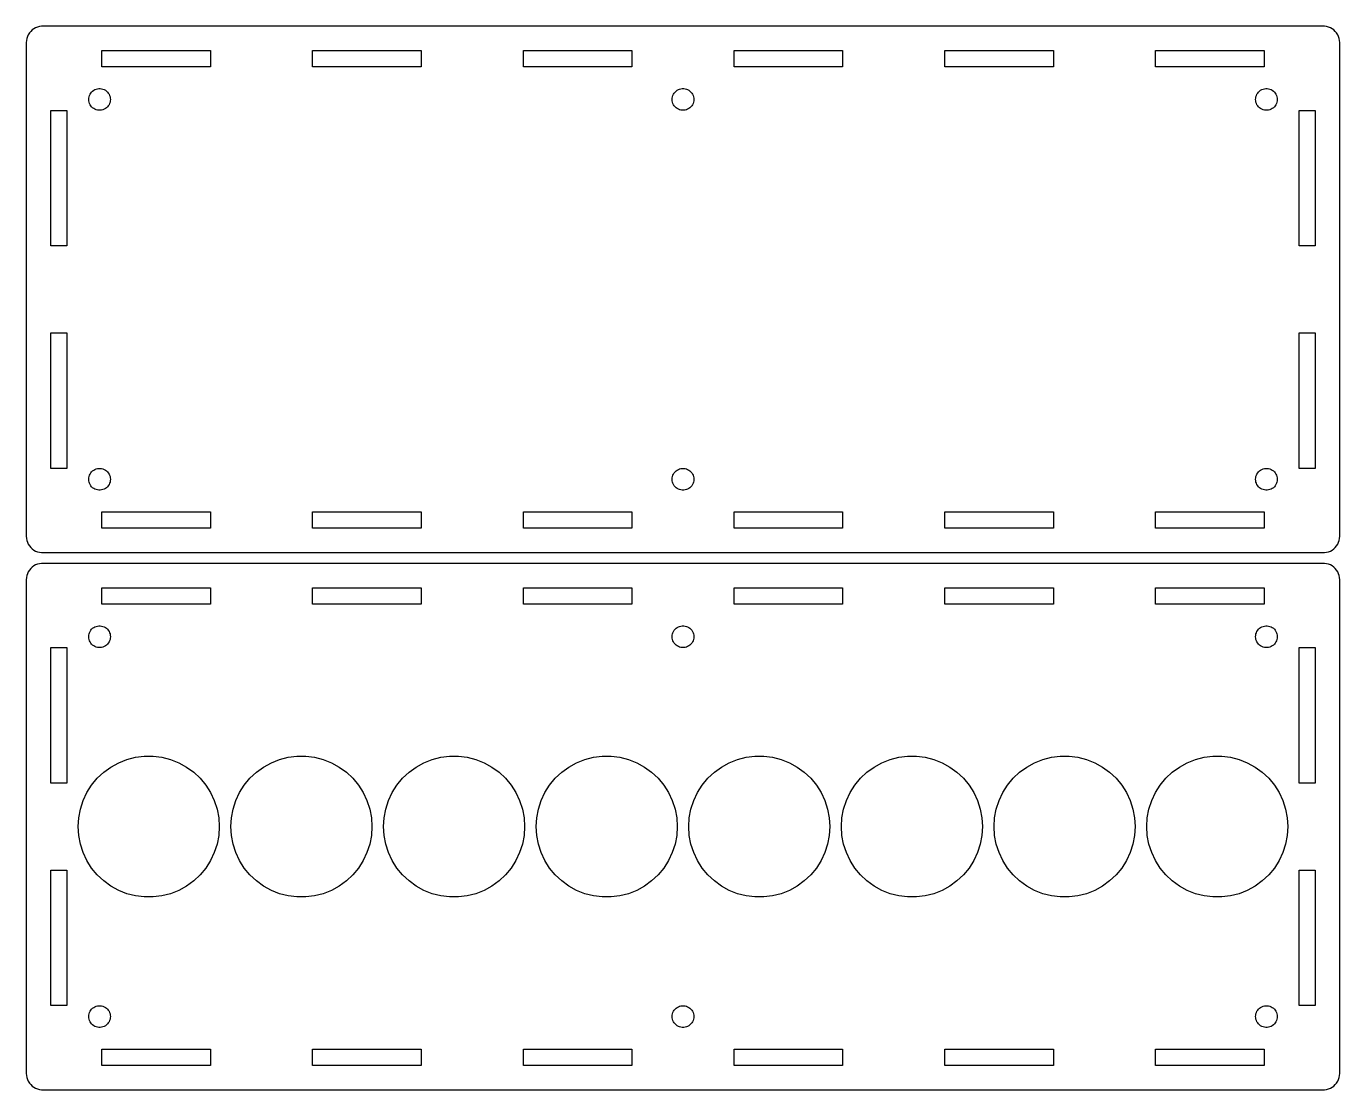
# Model space of a CAD drawing. Header units: metres. Extents: x -2 to 240, y -1 to 317.
# Drawn here: x -1.5 to 240.5, y -1.5 to 194.5 of the extents above; entities that cross this region are included whole.
import ezdxf

# ---------------------------------------------------------------- set-up
doc = ezdxf.new("R2010")
doc.units = ezdxf.units.M

msp = doc.modelspace()

# ---------------------------------------------------------------- linework, layer by layer
for p, q in [((-0.4123, 193.812), (-0.6869, 193.554)), ((-0.1075, 194.033), (-0.4123, 193.812)), ((0.2227, 194.214), (-0.1075, 194.033)), ((0.5729, 194.353), (0.2227, 194.214)), ((0.9379, 194.447), (0.5729, 194.353)), ((1.3116, 194.494), (0.9379, 194.447)), ((237.688, 194.494), (1.3116, 194.494)), ((238.062, 194.447), (237.688, 194.494)), ((238.427, 194.353), (238.062, 194.447)), ((238.777, 194.214), (238.427, 194.353)), ((239.107, 194.033), (238.777, 194.214)), ((239.412, 193.812), (239.107, 194.033)), ((239.687, 193.554), (239.412, 193.812)), ((-1.4763, 191.876), (-1.5, 191.5)), ((-1.5, 191.5), (-1.5, 100.5)), ((-1.4058, 192.246), (-1.4763, 191.876)), ((-1.2893, 192.604), (-1.4058, 192.246)), ((-1.1289, 192.945), (-1.2893, 192.604)), ((-0.927, 193.263), (-1.1289, 192.945)), ((-0.6869, 193.554), (-0.927, 193.263)), ((239.927, 193.263), (239.687, 193.554)), ((240.129, 192.945), (239.927, 193.263)), ((240.289, 192.604), (240.129, 192.945)), ((240.406, 192.246), (240.289, 192.604)), ((240.476, 191.876), (240.406, 192.246)), ((240.5, 191.5), (240.476, 191.876)), ((240.5, 100.5), (240.5, 191.5)), ((12.4167, 187), (12.4167, 190)), ((12.4167, 190), (32.4167, 190)), ((32.4167, 190), (32.4167, 187)), ((51.25, 187), (51.25, 190)), ((51.25, 190), (71.25, 190)), ((71.25, 190), (71.25, 187)), ((90.0833, 187), (90.0833, 190)), ((90.0833, 190), (110.083, 190)), ((110.083, 190), (110.083, 187)), ((128.917, 187), (128.917, 190)), ((128.917, 190), (148.917, 190)), ((148.917, 190), (148.917, 187)), ((167.75, 187), (167.75, 190)), ((167.75, 190), (187.75, 190)), ((187.75, 190), (187.75, 187)), ((206.583, 187), (206.583, 190)), ((206.583, 190), (226.583, 190)), ((226.583, 190), (226.583, 187)), ((32.4167, 187), (12.4167, 187)), ((71.25, 187), (51.25, 187)), ((110.083, 187), (90.0833, 187)), ((148.917, 187), (128.917, 187)), ((187.75, 187), (167.75, 187)), ((226.583, 187), (206.583, 187)), ((10.0628, 181.497), (10.1404, 181.736)), ((10.1404, 181.736), (10.2474, 181.964)), ((10.2474, 181.964), (10.382, 182.176)), ((10.382, 182.176), (10.5421, 182.369)), ((10.5421, 182.369), (10.7251, 182.541)), ((10.7251, 182.541), (10.9283, 182.689)), ((10.9283, 182.689), (11.1484, 182.81)), ((11.1484, 182.81), (11.382, 182.902)), ((11.382, 182.902), (11.6252, 182.965)), ((11.6252, 182.965), (11.8744, 182.996)), ((11.8744, 182.996), (12.1256, 182.996)), ((12.1256, 182.996), (12.3748, 182.965)), ((12.3748, 182.965), (12.618, 182.902)), ((12.618, 182.902), (12.8515, 182.81)), ((12.8515, 182.81), (13.0716, 182.689)), ((13.0716, 182.689), (13.2748, 182.541)), ((13.2748, 182.541), (13.4579, 182.369)), ((13.4579, 182.369), (13.618, 182.176)), ((13.618, 182.176), (13.7526, 181.964)), ((13.7526, 181.964), (13.8595, 181.736)), ((13.8595, 181.736), (13.9372, 181.497)), ((117.563, 181.497), (117.64, 181.736)), ((117.64, 181.736), (117.747, 181.964)), ((117.747, 181.964), (117.882, 182.176)), ((117.882, 182.176), (118.042, 182.369)), ((118.042, 182.369), (118.225, 182.541)), ((118.225, 182.541), (118.428, 182.689)), ((118.428, 182.689), (118.648, 182.81)), ((118.648, 182.81), (118.882, 182.902)), ((118.882, 182.902), (119.125, 182.965)), ((119.125, 182.965), (119.374, 182.996)), ((119.374, 182.996), (119.626, 182.996)), ((119.626, 182.996), (119.875, 182.965)), ((119.875, 182.965), (120.118, 182.902)), ((120.118, 182.902), (120.352, 182.81)), ((120.352, 182.81), (120.572, 182.689)), ((120.572, 182.689), (120.775, 182.541)), ((120.775, 182.541), (120.958, 182.369)), ((120.958, 182.369), (121.118, 182.176)), ((121.118, 182.176), (121.253, 181.964)), ((121.253, 181.964), (121.36, 181.736)), ((121.36, 181.736), (121.437, 181.497)), ((225.063, 181.497), (225.14, 181.736)), ((225.14, 181.736), (225.247, 181.964)), ((225.247, 181.964), (225.382, 182.176)), ((225.382, 182.176), (225.542, 182.369)), ((225.542, 182.369), (225.725, 182.541)), ((225.725, 182.541), (225.928, 182.689)), ((225.928, 182.689), (226.148, 182.81)), ((226.148, 182.81), (226.382, 182.902)), ((226.382, 182.902), (226.625, 182.965)), ((226.625, 182.965), (226.874, 182.996)), ((226.874, 182.996), (227.126, 182.996)), ((227.126, 182.996), (227.375, 182.965)), ((227.375, 182.965), (227.618, 182.902)), ((227.618, 182.902), (227.852, 182.81)), ((227.852, 182.81), (228.072, 182.689)), ((228.072, 182.689), (228.275, 182.541)), ((228.275, 182.541), (228.458, 182.369)), ((228.458, 182.369), (228.618, 182.176)), ((228.618, 182.176), (228.753, 181.964)), ((228.753, 181.964), (228.86, 181.736)), ((228.86, 181.736), (228.937, 181.497)), ((10, 181), (10.0158, 181.251)), ((10.0158, 180.749), (10, 181)), ((10.0158, 181.251), (10.0628, 181.497)), ((10.0628, 180.503), (10.0158, 180.749)), ((10.1404, 180.264), (10.0628, 180.503)), ((10.2474, 180.036), (10.1404, 180.264)), ((10.382, 179.824), (10.2474, 180.036)), ((10.5421, 179.631), (10.382, 179.824)), ((10.7251, 179.459), (10.5421, 179.631)), ((10.9283, 179.311), (10.7251, 179.459)), ((11.1484, 179.19), (10.9283, 179.311)), ((11.382, 179.098), (11.1484, 179.19)), ((11.6252, 179.035), (11.382, 179.098)), ((12.618, 179.098), (12.3748, 179.035)), ((12.8515, 179.19), (12.618, 179.098)), ((13.0716, 179.311), (12.8515, 179.19)), ((13.2748, 179.459), (13.0716, 179.311)), ((13.4579, 179.631), (13.2748, 179.459)), ((13.618, 179.824), (13.4579, 179.631)), ((13.7526, 180.036), (13.618, 179.824)), ((13.8595, 180.264), (13.7526, 180.036)), ((13.9372, 180.503), (13.8595, 180.264)), ((13.9372, 181.497), (13.9842, 181.251)), ((13.9842, 180.749), (13.9372, 180.503)), ((13.9842, 181.251), (14, 181)), ((14, 181), (13.9842, 180.749)), ((117.5, 181), (117.516, 181.251)), ((117.516, 180.749), (117.5, 181)), ((117.516, 181.251), (117.563, 181.497)), ((117.563, 180.503), (117.516, 180.749)), ((117.64, 180.264), (117.563, 180.503)), ((117.747, 180.036), (117.64, 180.264)), ((117.882, 179.824), (117.747, 180.036)), ((118.042, 179.631), (117.882, 179.824)), ((118.225, 179.459), (118.042, 179.631)), ((118.428, 179.311), (118.225, 179.459)), ((118.648, 179.19), (118.428, 179.311)), ((118.882, 179.098), (118.648, 179.19)), ((119.125, 179.035), (118.882, 179.098)), ((120.118, 179.098), (119.875, 179.035)), ((120.352, 179.19), (120.118, 179.098)), ((120.572, 179.311), (120.352, 179.19)), ((120.775, 179.459), (120.572, 179.311)), ((120.958, 179.631), (120.775, 179.459)), ((121.118, 179.824), (120.958, 179.631)), ((121.253, 180.036), (121.118, 179.824)), ((121.36, 180.264), (121.253, 180.036)), ((121.437, 180.503), (121.36, 180.264)), ((121.437, 181.497), (121.484, 181.251)), ((121.484, 180.749), (121.437, 180.503)), ((121.484, 181.251), (121.5, 181)), ((121.5, 181), (121.484, 180.749)), ((225, 181), (225.016, 181.251)), ((225.016, 180.749), (225, 181)), ((225.016, 181.251), (225.063, 181.497)), ((225.063, 180.503), (225.016, 180.749)), ((225.14, 180.264), (225.063, 180.503)), ((225.247, 180.036), (225.14, 180.264)), ((225.382, 179.824), (225.247, 180.036)), ((225.542, 179.631), (225.382, 179.824)), ((225.725, 179.459), (225.542, 179.631)), ((225.928, 179.311), (225.725, 179.459)), ((226.148, 179.19), (225.928, 179.311)), ((226.382, 179.098), (226.148, 179.19)), ((226.625, 179.035), (226.382, 179.098)), ((227.618, 179.098), (227.375, 179.035)), ((227.852, 179.19), (227.618, 179.098)), ((228.072, 179.311), (227.852, 179.19)), ((228.275, 179.459), (228.072, 179.311)), ((228.458, 179.631), (228.275, 179.459)), ((228.618, 179.824), (228.458, 179.631)), ((228.753, 180.036), (228.618, 179.824)), ((228.86, 180.264), (228.753, 180.036)), ((228.937, 180.503), (228.86, 180.264)), ((228.937, 181.497), (228.984, 181.251)), ((228.984, 180.749), (228.937, 180.503)), ((228.984, 181.251), (229, 181)), ((229, 181), (228.984, 180.749)), ((3, 154), (3, 179)), ((3, 179), (6, 179)), ((6, 179), (6, 154)), ((11.8744, 179.004), (11.6252, 179.035)), ((12.1256, 179.004), (11.8744, 179.004)), ((12.3748, 179.035), (12.1256, 179.004)), ((119.374, 179.004), (119.125, 179.035)), ((119.626, 179.004), (119.374, 179.004)), ((119.875, 179.035), (119.626, 179.004)), ((226.874, 179.004), (226.625, 179.035)), ((227.126, 179.004), (226.874, 179.004)), ((227.375, 179.035), (227.126, 179.004)), ((233, 154), (233, 179)), ((233, 179), (236, 179)), ((236, 179), (236, 154)), ((6, 154), (3, 154)), ((236, 154), (233, 154)), ((3, 113), (3, 138)), ((3, 138), (6, 138)), ((6, 138), (6, 113)), ((233, 113), (233, 138)), ((233, 138), (236, 138)), ((236, 138), (236, 113)), ((6, 113), (3, 113)), ((10.0158, 111.251), (10.0628, 111.497)), ((10.0628, 111.497), (10.1404, 111.736)), ((10.1404, 111.736), (10.2474, 111.964)), ((10.2474, 111.964), (10.382, 112.176)), ((10.382, 112.176), (10.5421, 112.369)), ((10.5421, 112.369), (10.7251, 112.541)), ((10.7251, 112.541), (10.9283, 112.689)), ((10.9283, 112.689), (11.1484, 112.81)), ((11.1484, 112.81), (11.382, 112.902)), ((11.382, 112.902), (11.6252, 112.965)), ((11.6252, 112.965), (11.8744, 112.996)), ((11.8744, 112.996), (12.1256, 112.996)), ((12.1256, 112.996), (12.3748, 112.965)), ((12.3748, 112.965), (12.618, 112.902)), ((12.618, 112.902), (12.8515, 112.81)), ((12.8515, 112.81), (13.0716, 112.689)), ((13.0716, 112.689), (13.2748, 112.541)), ((13.2748, 112.541), (13.4579, 112.369)), ((13.4579, 112.369), (13.618, 112.176)), ((13.618, 112.176), (13.7526, 111.964)), ((13.7526, 111.964), (13.8595, 111.736)), ((13.8595, 111.736), (13.9372, 111.497)), ((13.9372, 111.497), (13.9842, 111.251)), ((117.516, 111.251), (117.563, 111.497)), ((117.563, 111.497), (117.64, 111.736)), ((117.64, 111.736), (117.747, 111.964)), ((117.747, 111.964), (117.882, 112.176)), ((117.882, 112.176), (118.042, 112.369)), ((118.042, 112.369), (118.225, 112.541)), ((118.225, 112.541), (118.428, 112.689)), ((118.428, 112.689), (118.648, 112.81)), ((118.648, 112.81), (118.882, 112.902)), ((118.882, 112.902), (119.125, 112.965)), ((119.125, 112.965), (119.374, 112.996)), ((119.374, 112.996), (119.626, 112.996)), ((119.626, 112.996), (119.875, 112.965)), ((119.875, 112.965), (120.118, 112.902)), ((120.118, 112.902), (120.352, 112.81)), ((120.352, 112.81), (120.572, 112.689)), ((120.572, 112.689), (120.775, 112.541)), ((120.775, 112.541), (120.958, 112.369)), ((120.958, 112.369), (121.118, 112.176)), ((121.118, 112.176), (121.253, 111.964)), ((121.253, 111.964), (121.36, 111.736)), ((121.36, 111.736), (121.437, 111.497)), ((121.437, 111.497), (121.484, 111.251)), ((225.016, 111.251), (225.063, 111.497)), ((225.063, 111.497), (225.14, 111.736)), ((225.14, 111.736), (225.247, 111.964)), ((225.247, 111.964), (225.382, 112.176)), ((225.382, 112.176), (225.542, 112.369)), ((225.542, 112.369), (225.725, 112.541)), ((225.725, 112.541), (225.928, 112.689)), ((225.928, 112.689), (226.148, 112.81)), ((226.148, 112.81), (226.382, 112.902)), ((226.382, 112.902), (226.625, 112.965)), ((226.625, 112.965), (226.874, 112.996)), ((226.874, 112.996), (227.126, 112.996)), ((227.126, 112.996), (227.375, 112.965)), ((227.375, 112.965), (227.618, 112.902)), ((227.618, 112.902), (227.852, 112.81)), ((227.852, 112.81), (228.072, 112.689)), ((228.072, 112.689), (228.275, 112.541)), ((228.275, 112.541), (228.458, 112.369)), ((228.458, 112.369), (228.618, 112.176)), ((228.618, 112.176), (228.753, 111.964)), ((228.753, 111.964), (228.86, 111.736)), ((228.86, 111.736), (228.937, 111.497)), ((228.937, 111.497), (228.984, 111.251)), ((236, 113), (233, 113)), ((10, 111), (10.0158, 111.251)), ((10.0158, 110.749), (10, 111)), ((10.0628, 110.503), (10.0158, 110.749)), ((10.1404, 110.264), (10.0628, 110.503)), ((10.2474, 110.036), (10.1404, 110.264)), ((10.382, 109.824), (10.2474, 110.036)), ((10.5421, 109.631), (10.382, 109.824)), ((10.7251, 109.459), (10.5421, 109.631)), ((10.9283, 109.311), (10.7251, 109.459)), ((11.1484, 109.19), (10.9283, 109.311)), ((11.382, 109.098), (11.1484, 109.19)), ((11.6252, 109.035), (11.382, 109.098)), ((11.8744, 109.004), (11.6252, 109.035)), ((12.1256, 109.004), (11.8744, 109.004)), ((12.3748, 109.035), (12.1256, 109.004)), ((12.618, 109.098), (12.3748, 109.035)), ((12.8515, 109.19), (12.618, 109.098)), ((13.0716, 109.311), (12.8515, 109.19)), ((13.2748, 109.459), (13.0716, 109.311)), ((13.4579, 109.631), (13.2748, 109.459)), ((13.618, 109.824), (13.4579, 109.631)), ((13.7526, 110.036), (13.618, 109.824)), ((13.8595, 110.264), (13.7526, 110.036)), ((13.9372, 110.503), (13.8595, 110.264)), ((13.9842, 110.749), (13.9372, 110.503)), ((13.9842, 111.251), (14, 111)), ((14, 111), (13.9842, 110.749)), ((117.5, 111), (117.516, 111.251)), ((117.516, 110.749), (117.5, 111)), ((117.563, 110.503), (117.516, 110.749)), ((117.64, 110.264), (117.563, 110.503)), ((117.747, 110.036), (117.64, 110.264)), ((117.882, 109.824), (117.747, 110.036)), ((118.042, 109.631), (117.882, 109.824)), ((118.225, 109.459), (118.042, 109.631)), ((118.428, 109.311), (118.225, 109.459)), ((118.648, 109.19), (118.428, 109.311)), ((118.882, 109.098), (118.648, 109.19)), ((119.125, 109.035), (118.882, 109.098)), ((119.374, 109.004), (119.125, 109.035)), ((119.626, 109.004), (119.374, 109.004)), ((119.875, 109.035), (119.626, 109.004)), ((120.118, 109.098), (119.875, 109.035)), ((120.352, 109.19), (120.118, 109.098)), ((120.572, 109.311), (120.352, 109.19)), ((120.775, 109.459), (120.572, 109.311)), ((120.958, 109.631), (120.775, 109.459)), ((121.118, 109.824), (120.958, 109.631)), ((121.253, 110.036), (121.118, 109.824)), ((121.36, 110.264), (121.253, 110.036)), ((121.437, 110.503), (121.36, 110.264)), ((121.484, 110.749), (121.437, 110.503)), ((121.484, 111.251), (121.5, 111)), ((121.5, 111), (121.484, 110.749)), ((225, 111), (225.016, 111.251)), ((225.016, 110.749), (225, 111)), ((225.063, 110.503), (225.016, 110.749)), ((225.14, 110.264), (225.063, 110.503)), ((225.247, 110.036), (225.14, 110.264)), ((225.382, 109.824), (225.247, 110.036)), ((225.542, 109.631), (225.382, 109.824)), ((225.725, 109.459), (225.542, 109.631)), ((225.928, 109.311), (225.725, 109.459)), ((226.148, 109.19), (225.928, 109.311)), ((226.382, 109.098), (226.148, 109.19)), ((226.625, 109.035), (226.382, 109.098)), ((226.874, 109.004), (226.625, 109.035)), ((227.126, 109.004), (226.874, 109.004)), ((227.375, 109.035), (227.126, 109.004)), ((227.618, 109.098), (227.375, 109.035)), ((227.852, 109.19), (227.618, 109.098)), ((228.072, 109.311), (227.852, 109.19)), ((228.275, 109.459), (228.072, 109.311)), ((228.458, 109.631), (228.275, 109.459)), ((228.618, 109.824), (228.458, 109.631)), ((228.753, 110.036), (228.618, 109.824)), ((228.86, 110.264), (228.753, 110.036)), ((228.937, 110.503), (228.86, 110.264)), ((228.984, 110.749), (228.937, 110.503)), ((228.984, 111.251), (229, 111)), ((229, 111), (228.984, 110.749)), ((12.4167, 102), (12.4167, 105)), ((12.4167, 105), (32.4167, 105)), ((32.4167, 105), (32.4167, 102)), ((51.25, 102), (51.25, 105)), ((51.25, 105), (71.25, 105)), ((71.25, 105), (71.25, 102)), ((90.0833, 102), (90.0833, 105)), ((90.0833, 105), (110.083, 105)), ((110.083, 105), (110.083, 102)), ((128.917, 102), (128.917, 105)), ((128.917, 105), (148.917, 105)), ((148.917, 105), (148.917, 102)), ((167.75, 102), (167.75, 105)), ((167.75, 105), (187.75, 105)), ((187.75, 105), (187.75, 102)), ((206.583, 102), (206.583, 105)), ((206.583, 105), (226.583, 105)), ((226.583, 105), (226.583, 102)), ((32.4167, 102), (12.4167, 102)), ((71.25, 102), (51.25, 102)), ((110.083, 102), (90.0833, 102)), ((148.917, 102), (128.917, 102)), ((187.75, 102), (167.75, 102)), ((226.583, 102), (206.583, 102)), ((-1.5, 100.5), (-1.4763, 100.124)), ((-1.4763, 100.124), (-1.4058, 99.7539)), ((-1.4058, 99.7539), (-1.2893, 99.3956)), ((-1.2893, 99.3956), (-1.1289, 99.0547)), ((240.129, 99.0547), (240.289, 99.3956)), ((240.289, 99.3956), (240.406, 99.7539)), ((240.406, 99.7539), (240.476, 100.124)), ((240.476, 100.124), (240.5, 100.5)), ((-1.1289, 99.0547), (-0.927, 98.7366)), ((-0.927, 98.7366), (-0.6869, 98.4464)), ((-0.6869, 98.4464), (-0.4123, 98.1885)), ((-0.4123, 98.1885), (-0.1075, 97.967)), ((-0.1075, 97.967), (0.2227, 97.7855)), ((0.2227, 97.7855), (0.5729, 97.6468)), ((0.5729, 97.6468), (0.9379, 97.5531)), ((0.9379, 97.5531), (1.3116, 97.5059)), ((1.3116, 97.5059), (237.688, 97.5059)), ((237.688, 97.5059), (238.062, 97.5531)), ((238.062, 97.5531), (238.427, 97.6468)), ((238.427, 97.6468), (238.777, 97.7855)), ((238.777, 97.7855), (239.107, 97.967)), ((239.107, 97.967), (239.412, 98.1885)), ((239.412, 98.1885), (239.687, 98.4464)), ((239.687, 98.4464), (239.927, 98.7366)), ((239.927, 98.7366), (240.129, 99.0547)), ((-0.6869, 94.5536), (-0.927, 94.2634)), ((-0.4123, 94.8115), (-0.6869, 94.5536)), ((-0.1075, 95.033), (-0.4123, 94.8115)), ((0.2227, 95.2145), (-0.1075, 95.033)), ((0.5729, 95.3532), (0.2227, 95.2145)), ((0.9379, 95.4469), (0.5729, 95.3532)), ((1.3116, 95.4941), (0.9379, 95.4469)), ((237.688, 95.4941), (1.3116, 95.4941)), ((238.062, 95.4469), (237.688, 95.4941)), ((238.427, 95.3532), (238.062, 95.4469)), ((238.777, 95.2145), (238.427, 95.3532)), ((239.107, 95.033), (238.777, 95.2145)), ((239.412, 94.8115), (239.107, 95.033)), ((239.687, 94.5536), (239.412, 94.8115)), ((239.927, 94.2634), (239.687, 94.5536)), ((-1.4763, 92.876), (-1.5, 92.5)), ((-1.5, 92.5), (-1.5, 1.5)), ((-1.4058, 93.2461), (-1.4763, 92.876)), ((-1.2893, 93.6044), (-1.4058, 93.2461)), ((-1.1289, 93.9453), (-1.2893, 93.6044)), ((-0.927, 94.2634), (-1.1289, 93.9453)), ((240.129, 93.9453), (239.927, 94.2634)), ((240.289, 93.6044), (240.129, 93.9453)), ((240.406, 93.2461), (240.289, 93.6044)), ((240.476, 92.876), (240.406, 93.2461)), ((240.5, 92.5), (240.476, 92.876)), ((240.5, 1.5), (240.5, 92.5)), ((12.4167, 88), (12.4167, 91)), ((12.4167, 91), (32.4167, 91)), ((32.4167, 91), (32.4167, 88)), ((51.25, 88), (51.25, 91)), ((51.25, 91), (71.25, 91)), ((71.25, 91), (71.25, 88)), ((90.0833, 88), (90.0833, 91)), ((90.0833, 91), (110.083, 91)), ((110.083, 91), (110.083, 88)), ((128.917, 88), (128.917, 91)), ((128.917, 91), (148.917, 91)), ((148.917, 91), (148.917, 88)), ((167.75, 88), (167.75, 91)), ((167.75, 91), (187.75, 91)), ((187.75, 91), (187.75, 88)), ((206.583, 88), (206.583, 91)), ((206.583, 91), (226.583, 91)), ((226.583, 91), (226.583, 88)), ((32.4167, 88), (12.4167, 88)), ((71.25, 88), (51.25, 88)), ((110.083, 88), (90.0833, 88)), ((148.917, 88), (128.917, 88)), ((187.75, 88), (167.75, 88)), ((226.583, 88), (206.583, 88)), ((10.0158, 82.2507), (10.0628, 82.4974)), ((10.0628, 82.4974), (10.1404, 82.7362)), ((10.1404, 82.7362), (10.2474, 82.9635)), ((10.2474, 82.9635), (10.382, 83.1756)), ((10.382, 83.1756), (10.5421, 83.3691)), ((10.5421, 83.3691), (10.7251, 83.541)), ((10.7251, 83.541), (10.9283, 83.6886)), ((10.9283, 83.6886), (11.1484, 83.8096)), ((11.1484, 83.8096), (11.382, 83.9021)), ((11.382, 83.9021), (11.6252, 83.9646)), ((11.6252, 83.9646), (11.8744, 83.996)), ((11.8744, 83.996), (12.1256, 83.996)), ((12.1256, 83.996), (12.3748, 83.9646)), ((12.3748, 83.9646), (12.618, 83.9021)), ((12.618, 83.9021), (12.8515, 83.8096)), ((12.8515, 83.8096), (13.0716, 83.6886)), ((13.0716, 83.6886), (13.2748, 83.541)), ((13.2748, 83.541), (13.4579, 83.3691)), ((13.4579, 83.3691), (13.618, 83.1756)), ((13.618, 83.1756), (13.7526, 82.9635)), ((13.7526, 82.9635), (13.8595, 82.7362)), ((13.8595, 82.7362), (13.9372, 82.4974)), ((13.9372, 82.4974), (13.9842, 82.2507)), ((117.516, 82.2507), (117.563, 82.4974)), ((117.563, 82.4974), (117.64, 82.7362)), ((117.64, 82.7362), (117.747, 82.9635)), ((117.747, 82.9635), (117.882, 83.1756)), ((117.882, 83.1756), (118.042, 83.3691)), ((118.042, 83.3691), (118.225, 83.541)), ((118.225, 83.541), (118.428, 83.6886)), ((118.428, 83.6886), (118.648, 83.8096)), ((118.648, 83.8096), (118.882, 83.9021)), ((118.882, 83.9021), (119.125, 83.9646)), ((119.125, 83.9646), (119.374, 83.996)), ((119.374, 83.996), (119.626, 83.996)), ((119.626, 83.996), (119.875, 83.9646)), ((119.875, 83.9646), (120.118, 83.9021)), ((120.118, 83.9021), (120.352, 83.8096)), ((120.352, 83.8096), (120.572, 83.6886)), ((120.572, 83.6886), (120.775, 83.541)), ((120.775, 83.541), (120.958, 83.3691)), ((120.958, 83.3691), (121.118, 83.1756)), ((121.118, 83.1756), (121.253, 82.9635)), ((121.253, 82.9635), (121.36, 82.7362)), ((121.36, 82.7362), (121.437, 82.4974)), ((121.437, 82.4974), (121.484, 82.2507)), ((225.016, 82.2507), (225.063, 82.4974)), ((225.063, 82.4974), (225.14, 82.7362)), ((225.14, 82.7362), (225.247, 82.9635)), ((225.247, 82.9635), (225.382, 83.1756)), ((225.382, 83.1756), (225.542, 83.3691)), ((225.542, 83.3691), (225.725, 83.541)), ((225.725, 83.541), (225.928, 83.6886)), ((225.928, 83.6886), (226.148, 83.8096)), ((226.148, 83.8096), (226.382, 83.9021)), ((226.382, 83.9021), (226.625, 83.9646)), ((226.625, 83.9646), (226.874, 83.996)), ((226.874, 83.996), (227.126, 83.996)), ((227.126, 83.996), (227.375, 83.9646)), ((227.375, 83.9646), (227.618, 83.9021)), ((227.618, 83.9021), (227.852, 83.8096)), ((227.852, 83.8096), (228.072, 83.6886)), ((228.072, 83.6886), (228.275, 83.541)), ((228.275, 83.541), (228.458, 83.3691)), ((228.458, 83.3691), (228.618, 83.1756)), ((228.618, 83.1756), (228.753, 82.9635)), ((228.753, 82.9635), (228.86, 82.7362)), ((228.86, 82.7362), (228.937, 82.4974)), ((228.937, 82.4974), (228.984, 82.2507)), ((3, 55), (3, 80)), ((3, 80), (6, 80)), ((6, 80), (6, 55)), ((10, 82), (10.0158, 82.2507)), ((10.0158, 81.7493), (10, 82)), ((10.0628, 81.5026), (10.0158, 81.7493)), ((10.1404, 81.2637), (10.0628, 81.5026)), ((10.2474, 81.0365), (10.1404, 81.2637)), ((10.382, 80.8244), (10.2474, 81.0365)), ((10.5421, 80.6309), (10.382, 80.8244)), ((10.7251, 80.459), (10.5421, 80.6309)), ((10.9283, 80.3113), (10.7251, 80.459)), ((11.1484, 80.1903), (10.9283, 80.3113)), ((11.382, 80.0979), (11.1484, 80.1903)), ((11.6252, 80.0354), (11.382, 80.0979)), ((11.8744, 80.0039), (11.6252, 80.0354)), ((12.1256, 80.0039), (11.8744, 80.0039)), ((12.3748, 80.0354), (12.1256, 80.0039)), ((12.618, 80.0979), (12.3748, 80.0354)), ((12.8515, 80.1903), (12.618, 80.0979)), ((13.0716, 80.3113), (12.8515, 80.1903)), ((13.2748, 80.459), (13.0716, 80.3113)), ((13.4579, 80.6309), (13.2748, 80.459)), ((13.618, 80.8244), (13.4579, 80.6309)), ((13.7526, 81.0365), (13.618, 80.8244)), ((13.8595, 81.2637), (13.7526, 81.0365)), ((13.9372, 81.5026), (13.8595, 81.2637)), ((13.9842, 81.7493), (13.9372, 81.5026)), ((13.9842, 82.2507), (14, 82)), ((14, 82), (13.9842, 81.7493)), ((117.5, 82), (117.516, 82.2507)), ((117.516, 81.7493), (117.5, 82)), ((117.563, 81.5026), (117.516, 81.7493)), ((117.64, 81.2637), (117.563, 81.5026)), ((117.747, 81.0365), (117.64, 81.2637)), ((117.882, 80.8244), (117.747, 81.0365)), ((118.042, 80.6309), (117.882, 80.8244)), ((118.225, 80.459), (118.042, 80.6309)), ((118.428, 80.3113), (118.225, 80.459)), ((118.648, 80.1903), (118.428, 80.3113)), ((118.882, 80.0979), (118.648, 80.1903)), ((119.125, 80.0354), (118.882, 80.0979)), ((119.374, 80.0039), (119.125, 80.0354)), ((119.626, 80.0039), (119.374, 80.0039)), ((119.875, 80.0354), (119.626, 80.0039)), ((120.118, 80.0979), (119.875, 80.0354)), ((120.352, 80.1903), (120.118, 80.0979)), ((120.572, 80.3113), (120.352, 80.1903)), ((120.775, 80.459), (120.572, 80.3113)), ((120.958, 80.6309), (120.775, 80.459)), ((121.118, 80.8244), (120.958, 80.6309)), ((121.253, 81.0365), (121.118, 80.8244)), ((121.36, 81.2637), (121.253, 81.0365)), ((121.437, 81.5026), (121.36, 81.2637)), ((121.484, 81.7493), (121.437, 81.5026)), ((121.484, 82.2507), (121.5, 82)), ((121.5, 82), (121.484, 81.7493)), ((225, 82), (225.016, 82.2507)), ((225.016, 81.7493), (225, 82)), ((225.063, 81.5026), (225.016, 81.7493)), ((225.14, 81.2637), (225.063, 81.5026)), ((225.247, 81.0365), (225.14, 81.2637)), ((225.382, 80.8244), (225.247, 81.0365)), ((225.542, 80.6309), (225.382, 80.8244)), ((225.725, 80.459), (225.542, 80.6309)), ((225.928, 80.3113), (225.725, 80.459)), ((226.148, 80.1903), (225.928, 80.3113)), ((226.382, 80.0979), (226.148, 80.1903)), ((226.625, 80.0354), (226.382, 80.0979)), ((226.874, 80.0039), (226.625, 80.0354)), ((227.126, 80.0039), (226.874, 80.0039)), ((227.375, 80.0354), (227.126, 80.0039)), ((227.618, 80.0979), (227.375, 80.0354)), ((227.852, 80.1903), (227.618, 80.0979)), ((228.072, 80.3113), (227.852, 80.1903)), ((228.275, 80.459), (228.072, 80.3113)), ((228.458, 80.6309), (228.275, 80.459)), ((228.618, 80.8244), (228.458, 80.6309)), ((228.753, 81.0365), (228.618, 80.8244)), ((228.86, 81.2637), (228.753, 81.0365)), ((228.937, 81.5026), (228.86, 81.2637)), ((228.984, 81.7493), (228.937, 81.5026)), ((228.984, 82.2507), (229, 82)), ((229, 82), (228.984, 81.7493)), ((233, 55), (233, 80)), ((233, 80), (236, 80)), ((236, 80), (236, 55)), ((14.0967, 57.9763), (15.5274, 58.7627)), ((15.5274, 58.7627), (17.0453, 59.3637)), ((17.0453, 59.3637), (18.6265, 59.7697)), ((18.6265, 59.7697), (20.2462, 59.9743)), ((20.2462, 59.9743), (21.8788, 59.9743)), ((21.8788, 59.9743), (23.4984, 59.7697)), ((23.4984, 59.7697), (25.0797, 59.3637)), ((25.0797, 59.3637), (26.5976, 58.7627)), ((26.5976, 58.7627), (28.0282, 57.9763)), ((42.2217, 57.9763), (43.6524, 58.7627)), ((43.6524, 58.7627), (45.1703, 59.3637)), ((45.1703, 59.3637), (46.7515, 59.7697)), ((46.7515, 59.7697), (48.3712, 59.9743)), ((48.3712, 59.9743), (50.0038, 59.9743)), ((50.0038, 59.9743), (51.6234, 59.7697)), ((51.6234, 59.7697), (53.2047, 59.3637)), ((53.2047, 59.3637), (54.7226, 58.7627)), ((54.7226, 58.7627), (56.1532, 57.9763)), ((70.3467, 57.9763), (71.7774, 58.7627)), ((71.7774, 58.7627), (73.2953, 59.3637)), ((73.2953, 59.3637), (74.8765, 59.7697)), ((74.8765, 59.7697), (76.4962, 59.9743)), ((76.4962, 59.9743), (78.1288, 59.9743)), ((78.1288, 59.9743), (79.7484, 59.7697)), ((79.7484, 59.7697), (81.3297, 59.3637)), ((81.3297, 59.3637), (82.8476, 58.7627)), ((82.8476, 58.7627), (84.2782, 57.9763)), ((98.4717, 57.9763), (99.9024, 58.7627)), ((99.9024, 58.7627), (101.42, 59.3637)), ((101.42, 59.3637), (103.002, 59.7697)), ((103.002, 59.7697), (104.621, 59.9743)), ((104.621, 59.9743), (106.254, 59.9743)), ((106.254, 59.9743), (107.873, 59.7697)), ((107.873, 59.7697), (109.455, 59.3637)), ((109.455, 59.3637), (110.973, 58.7627)), ((110.973, 58.7627), (112.403, 57.9763)), ((126.597, 57.9763), (128.027, 58.7627)), ((128.027, 58.7627), (129.545, 59.3637)), ((129.545, 59.3637), (131.127, 59.7697)), ((131.127, 59.7697), (132.746, 59.9743)), ((132.746, 59.9743), (134.379, 59.9743)), ((134.379, 59.9743), (135.998, 59.7697)), ((135.998, 59.7697), (137.58, 59.3637)), ((137.58, 59.3637), (139.098, 58.7627)), ((139.098, 58.7627), (140.528, 57.9763)), ((154.722, 57.9763), (156.152, 58.7627)), ((156.152, 58.7627), (157.67, 59.3637)), ((157.67, 59.3637), (159.252, 59.7697)), ((159.252, 59.7697), (160.871, 59.9743)), ((160.871, 59.9743), (162.504, 59.9743)), ((162.504, 59.9743), (164.123, 59.7697)), ((164.123, 59.7697), (165.705, 59.3637)), ((165.705, 59.3637), (167.223, 58.7627)), ((167.223, 58.7627), (168.653, 57.9763)), ((182.847, 57.9763), (184.277, 58.7627)), ((184.277, 58.7627), (185.795, 59.3637)), ((185.795, 59.3637), (187.377, 59.7697)), ((187.377, 59.7697), (188.996, 59.9743)), ((188.996, 59.9743), (190.629, 59.9743)), ((190.629, 59.9743), (192.248, 59.7697)), ((192.248, 59.7697), (193.83, 59.3637)), ((193.83, 59.3637), (195.348, 58.7627)), ((195.348, 58.7627), (196.778, 57.9763)), ((210.972, 57.9763), (212.402, 58.7627)), ((212.402, 58.7627), (213.92, 59.3637)), ((213.92, 59.3637), (215.502, 59.7697)), ((215.502, 59.7697), (217.121, 59.9743)), ((217.121, 59.9743), (218.754, 59.9743)), ((218.754, 59.9743), (220.373, 59.7697)), ((220.373, 59.7697), (221.955, 59.3637)), ((221.955, 59.3637), (223.473, 58.7627)), ((223.473, 58.7627), (224.903, 57.9763)), ((10.5453, 54.6412), (11.5859, 55.8991)), ((11.5859, 55.8991), (12.776, 57.0167)), ((12.776, 57.0167), (14.0967, 57.9763)), ((28.0282, 57.9763), (29.349, 57.0167)), ((29.349, 57.0167), (30.5391, 55.8991)), ((30.5391, 55.8991), (31.5797, 54.6412)), ((38.6703, 54.6412), (39.7109, 55.8991)), ((39.7109, 55.8991), (40.901, 57.0167)), ((40.901, 57.0167), (42.2217, 57.9763)), ((56.1532, 57.9763), (57.474, 57.0167)), ((57.474, 57.0167), (58.6641, 55.8991)), ((58.6641, 55.8991), (59.7047, 54.6412)), ((66.7953, 54.6412), (67.8359, 55.8991)), ((67.8359, 55.8991), (69.026, 57.0167)), ((69.026, 57.0167), (70.3467, 57.9763)), ((84.2782, 57.9763), (85.599, 57.0167)), ((85.599, 57.0167), (86.7891, 55.8991)), ((86.7891, 55.8991), (87.8297, 54.6412)), ((94.9203, 54.6412), (95.9609, 55.8991)), ((95.9609, 55.8991), (97.151, 57.0167)), ((97.151, 57.0167), (98.4717, 57.9763)), ((112.403, 57.9763), (113.724, 57.0167)), ((113.724, 57.0167), (114.914, 55.8991)), ((114.914, 55.8991), (115.955, 54.6412)), ((123.045, 54.6412), (124.086, 55.8991)), ((124.086, 55.8991), (125.276, 57.0167)), ((125.276, 57.0167), (126.597, 57.9763)), ((140.528, 57.9763), (141.849, 57.0167)), ((141.849, 57.0167), (143.039, 55.8991)), ((143.039, 55.8991), (144.08, 54.6412)), ((151.17, 54.6412), (152.211, 55.8991)), ((152.211, 55.8991), (153.401, 57.0167)), ((153.401, 57.0167), (154.722, 57.9763)), ((168.653, 57.9763), (169.974, 57.0167)), ((169.974, 57.0167), (171.164, 55.8991)), ((171.164, 55.8991), (172.205, 54.6412)), ((179.295, 54.6412), (180.336, 55.8991)), ((180.336, 55.8991), (181.526, 57.0167)), ((181.526, 57.0167), (182.847, 57.9763)), ((196.778, 57.9763), (198.099, 57.0167)), ((198.099, 57.0167), (199.289, 55.8991)), ((199.289, 55.8991), (200.33, 54.6412)), ((207.42, 54.6412), (208.461, 55.8991)), ((208.461, 55.8991), (209.651, 57.0167)), ((209.651, 57.0167), (210.972, 57.9763)), ((224.903, 57.9763), (226.224, 57.0167)), ((226.224, 57.0167), (227.414, 55.8991)), ((227.414, 55.8991), (228.455, 54.6412)), ((6, 55), (3, 55)), ((8.9754, 51.7856), (9.6705, 53.2628)), ((9.6705, 53.2628), (10.5453, 54.6412)), ((31.5797, 54.6412), (32.4545, 53.2628)), ((32.4545, 53.2628), (33.1496, 51.7856)), ((37.1004, 51.7856), (37.7955, 53.2628)), ((37.7955, 53.2628), (38.6703, 54.6412)), ((59.7047, 54.6412), (60.5795, 53.2628)), ((60.5795, 53.2628), (61.2746, 51.7856)), ((65.2254, 51.7856), (65.9205, 53.2628)), ((65.9205, 53.2628), (66.7953, 54.6412)), ((87.8297, 54.6412), (88.7045, 53.2628)), ((88.7045, 53.2628), (89.3996, 51.7856)), ((93.3504, 51.7856), (94.0455, 53.2628)), ((94.0455, 53.2628), (94.9203, 54.6412)), ((115.955, 54.6412), (116.829, 53.2628)), ((116.829, 53.2628), (117.525, 51.7856)), ((121.475, 51.7856), (122.171, 53.2628)), ((122.171, 53.2628), (123.045, 54.6412)), ((144.08, 54.6412), (144.954, 53.2628)), ((144.954, 53.2628), (145.65, 51.7856)), ((149.6, 51.7856), (150.296, 53.2628)), ((150.296, 53.2628), (151.17, 54.6412)), ((172.205, 54.6412), (173.079, 53.2628)), ((173.079, 53.2628), (173.775, 51.7856)), ((177.725, 51.7856), (178.421, 53.2628)), ((178.421, 53.2628), (179.295, 54.6412)), ((200.33, 54.6412), (201.204, 53.2628)), ((201.204, 53.2628), (201.9, 51.7856)), ((205.85, 51.7856), (206.546, 53.2628)), ((206.546, 53.2628), (207.42, 54.6412)), ((228.455, 54.6412), (229.329, 53.2628)), ((229.329, 53.2628), (230.025, 51.7856)), ((236, 55), (233, 55)), ((8.4709, 50.233), (8.9754, 51.7856)), ((33.1496, 51.7856), (33.6541, 50.233)), ((36.5959, 50.233), (37.1004, 51.7856)), ((61.2746, 51.7856), (61.7791, 50.233)), ((64.7209, 50.233), (65.2254, 51.7856)), ((89.3996, 51.7856), (89.9041, 50.233)), ((92.8459, 50.233), (93.3504, 51.7856)), ((117.525, 51.7856), (118.029, 50.233)), ((120.971, 50.233), (121.475, 51.7856)), ((145.65, 51.7856), (146.154, 50.233)), ((149.096, 50.233), (149.6, 51.7856)), ((173.775, 51.7856), (174.279, 50.233)), ((177.221, 50.233), (177.725, 51.7856)), ((201.9, 51.7856), (202.404, 50.233)), ((205.346, 50.233), (205.85, 51.7856)), ((230.025, 51.7856), (230.529, 50.233)), ((8.0625, 47), (8.165, 48.6293)), ((8.165, 48.6293), (8.4709, 50.233)), ((33.6541, 50.233), (33.96, 48.6293)), ((33.96, 48.6293), (34.0625, 47)), ((36.1875, 47), (36.29, 48.6293)), ((36.29, 48.6293), (36.5959, 50.233)), ((61.7791, 50.233), (62.085, 48.6293)), ((62.085, 48.6293), (62.1875, 47)), ((64.3125, 47), (64.415, 48.6293)), ((64.415, 48.6293), (64.7209, 50.233)), ((89.9041, 50.233), (90.21, 48.6293)), ((90.21, 48.6293), (90.3125, 47)), ((92.4375, 47), (92.54, 48.6293)), ((92.54, 48.6293), (92.8459, 50.233)), ((118.029, 50.233), (118.335, 48.6293)), ((118.335, 48.6293), (118.438, 47)), ((120.562, 47), (120.665, 48.6293)), ((120.665, 48.6293), (120.971, 50.233)), ((146.154, 50.233), (146.46, 48.6293)), ((146.46, 48.6293), (146.562, 47)), ((148.688, 47), (148.79, 48.6293)), ((148.79, 48.6293), (149.096, 50.233)), ((174.279, 50.233), (174.585, 48.6293)), ((174.585, 48.6293), (174.688, 47)), ((176.812, 47), (176.915, 48.6293)), ((176.915, 48.6293), (177.221, 50.233)), ((202.404, 50.233), (202.71, 48.6293)), ((202.71, 48.6293), (202.812, 47)), ((204.938, 47), (205.04, 48.6293)), ((205.04, 48.6293), (205.346, 50.233)), ((230.529, 50.233), (230.835, 48.6293)), ((230.835, 48.6293), (230.938, 47)), ((8.165, 45.3707), (8.0625, 47)), ((34.0625, 47), (33.96, 45.3707)), ((36.29, 45.3707), (36.1875, 47)), ((62.1875, 47), (62.085, 45.3707)), ((64.415, 45.3707), (64.3125, 47)), ((90.3125, 47), (90.21, 45.3707)), ((92.54, 45.3707), (92.4375, 47)), ((118.438, 47), (118.335, 45.3707)), ((120.665, 45.3707), (120.562, 47)), ((146.562, 47), (146.46, 45.3707)), ((148.79, 45.3707), (148.688, 47)), ((174.688, 47), (174.585, 45.3707)), ((176.915, 45.3707), (176.812, 47)), ((202.812, 47), (202.71, 45.3707)), ((205.04, 45.3707), (204.938, 47)), ((230.938, 47), (230.835, 45.3707)), ((8.4709, 43.767), (8.165, 45.3707)), ((8.9754, 42.2144), (8.4709, 43.767)), ((33.6541, 43.767), (33.1496, 42.2144)), ((33.96, 45.3707), (33.6541, 43.767)), ((36.5959, 43.767), (36.29, 45.3707)), ((37.1004, 42.2144), (36.5959, 43.767)), ((61.7791, 43.767), (61.2746, 42.2144)), ((62.085, 45.3707), (61.7791, 43.767)), ((64.7209, 43.767), (64.415, 45.3707)), ((65.2254, 42.2144), (64.7209, 43.767)), ((89.9041, 43.767), (89.3996, 42.2144)), ((90.21, 45.3707), (89.9041, 43.767)), ((92.8459, 43.767), (92.54, 45.3707)), ((93.3504, 42.2144), (92.8459, 43.767)), ((118.029, 43.767), (117.525, 42.2144)), ((118.335, 45.3707), (118.029, 43.767)), ((120.971, 43.767), (120.665, 45.3707)), ((121.475, 42.2144), (120.971, 43.767)), ((146.154, 43.767), (145.65, 42.2144)), ((146.46, 45.3707), (146.154, 43.767)), ((149.096, 43.767), (148.79, 45.3707)), ((149.6, 42.2144), (149.096, 43.767)), ((174.279, 43.767), (173.775, 42.2144)), ((174.585, 45.3707), (174.279, 43.767)), ((177.221, 43.767), (176.915, 45.3707)), ((177.725, 42.2144), (177.221, 43.767)), ((202.404, 43.767), (201.9, 42.2144)), ((202.71, 45.3707), (202.404, 43.767)), ((205.346, 43.767), (205.04, 45.3707)), ((205.85, 42.2144), (205.346, 43.767)), ((230.529, 43.767), (230.025, 42.2144)), ((230.835, 45.3707), (230.529, 43.767)), ((9.6705, 40.7372), (8.9754, 42.2144)), ((33.1496, 42.2144), (32.4545, 40.7372)), ((37.7955, 40.7372), (37.1004, 42.2144)), ((61.2746, 42.2144), (60.5795, 40.7372)), ((65.9205, 40.7372), (65.2254, 42.2144)), ((89.3996, 42.2144), (88.7045, 40.7372)), ((94.0455, 40.7372), (93.3504, 42.2144)), ((117.525, 42.2144), (116.829, 40.7372)), ((122.171, 40.7372), (121.475, 42.2144)), ((145.65, 42.2144), (144.954, 40.7372)), ((150.296, 40.7372), (149.6, 42.2144)), ((173.775, 42.2144), (173.079, 40.7372)), ((178.421, 40.7372), (177.725, 42.2144)), ((201.9, 42.2144), (201.204, 40.7372)), ((206.546, 40.7372), (205.85, 42.2144)), ((230.025, 42.2144), (229.329, 40.7372)), ((3, 14), (3, 39)), ((3, 39), (6, 39)), ((6, 39), (6, 14)), ((10.5453, 39.3588), (9.6705, 40.7372)), ((11.5859, 38.1009), (10.5453, 39.3588)), ((31.5797, 39.3588), (30.5391, 38.1009)), ((32.4545, 40.7372), (31.5797, 39.3588)), ((38.6703, 39.3588), (37.7955, 40.7372)), ((39.7109, 38.1009), (38.6703, 39.3588)), ((59.7047, 39.3588), (58.6641, 38.1009)), ((60.5795, 40.7372), (59.7047, 39.3588)), ((66.7953, 39.3588), (65.9205, 40.7372)), ((67.8359, 38.1009), (66.7953, 39.3588)), ((87.8297, 39.3588), (86.7891, 38.1009)), ((88.7045, 40.7372), (87.8297, 39.3588)), ((94.9203, 39.3588), (94.0455, 40.7372)), ((95.9609, 38.1009), (94.9203, 39.3588)), ((115.955, 39.3588), (114.914, 38.1009)), ((116.829, 40.7372), (115.955, 39.3588)), ((123.045, 39.3588), (122.171, 40.7372)), ((124.086, 38.1009), (123.045, 39.3588)), ((144.08, 39.3588), (143.039, 38.1009)), ((144.954, 40.7372), (144.08, 39.3588)), ((151.17, 39.3588), (150.296, 40.7372)), ((152.211, 38.1009), (151.17, 39.3588)), ((172.205, 39.3588), (171.164, 38.1009)), ((173.079, 40.7372), (172.205, 39.3588)), ((179.295, 39.3588), (178.421, 40.7372)), ((180.336, 38.1009), (179.295, 39.3588)), ((200.33, 39.3588), (199.289, 38.1009)), ((201.204, 40.7372), (200.33, 39.3588)), ((207.42, 39.3588), (206.546, 40.7372)), ((208.461, 38.1009), (207.42, 39.3588)), ((228.455, 39.3588), (227.414, 38.1009)), ((229.329, 40.7372), (228.455, 39.3588)), ((233, 14), (233, 39)), ((233, 39), (236, 39)), ((236, 39), (236, 14)), ((12.776, 36.9833), (11.5859, 38.1009)), ((14.0967, 36.0237), (12.776, 36.9833)), ((29.349, 36.9833), (28.0282, 36.0237)), ((30.5391, 38.1009), (29.349, 36.9833)), ((40.901, 36.9833), (39.7109, 38.1009)), ((42.2217, 36.0237), (40.901, 36.9833)), ((57.474, 36.9833), (56.1532, 36.0237)), ((58.6641, 38.1009), (57.474, 36.9833)), ((69.026, 36.9833), (67.8359, 38.1009)), ((70.3467, 36.0237), (69.026, 36.9833)), ((85.599, 36.9833), (84.2782, 36.0237)), ((86.7891, 38.1009), (85.599, 36.9833)), ((97.151, 36.9833), (95.9609, 38.1009)), ((98.4717, 36.0237), (97.151, 36.9833)), ((113.724, 36.9833), (112.403, 36.0237)), ((114.914, 38.1009), (113.724, 36.9833)), ((125.276, 36.9833), (124.086, 38.1009)), ((126.597, 36.0237), (125.276, 36.9833)), ((141.849, 36.9833), (140.528, 36.0237)), ((143.039, 38.1009), (141.849, 36.9833)), ((153.401, 36.9833), (152.211, 38.1009)), ((154.722, 36.0237), (153.401, 36.9833)), ((169.974, 36.9833), (168.653, 36.0237)), ((171.164, 38.1009), (169.974, 36.9833)), ((181.526, 36.9833), (180.336, 38.1009)), ((182.847, 36.0237), (181.526, 36.9833)), ((198.099, 36.9833), (196.778, 36.0237)), ((199.289, 38.1009), (198.099, 36.9833)), ((209.651, 36.9833), (208.461, 38.1009)), ((210.972, 36.0237), (209.651, 36.9833)), ((226.224, 36.9833), (224.903, 36.0237)), ((227.414, 38.1009), (226.224, 36.9833)), ((15.5274, 35.2372), (14.0967, 36.0237)), ((17.0453, 34.6363), (15.5274, 35.2372)), ((18.6265, 34.2303), (17.0453, 34.6363)), ((20.2462, 34.0257), (18.6265, 34.2303)), ((21.8788, 34.0257), (20.2462, 34.0257)), ((23.4984, 34.2303), (21.8788, 34.0257)), ((25.0797, 34.6363), (23.4984, 34.2303)), ((26.5976, 35.2372), (25.0797, 34.6363)), ((28.0282, 36.0237), (26.5976, 35.2372)), ((43.6524, 35.2372), (42.2217, 36.0237)), ((45.1703, 34.6363), (43.6524, 35.2372)), ((46.7515, 34.2303), (45.1703, 34.6363)), ((48.3712, 34.0257), (46.7515, 34.2303)), ((50.0038, 34.0257), (48.3712, 34.0257)), ((51.6234, 34.2303), (50.0038, 34.0257)), ((53.2047, 34.6363), (51.6234, 34.2303)), ((54.7226, 35.2372), (53.2047, 34.6363)), ((56.1532, 36.0237), (54.7226, 35.2372)), ((71.7774, 35.2372), (70.3467, 36.0237)), ((73.2953, 34.6363), (71.7774, 35.2372)), ((74.8765, 34.2303), (73.2953, 34.6363)), ((76.4962, 34.0257), (74.8765, 34.2303)), ((78.1288, 34.0257), (76.4962, 34.0257)), ((79.7484, 34.2303), (78.1288, 34.0257)), ((81.3297, 34.6363), (79.7484, 34.2303)), ((82.8476, 35.2372), (81.3297, 34.6363)), ((84.2782, 36.0237), (82.8476, 35.2372)), ((99.9024, 35.2372), (98.4717, 36.0237)), ((101.42, 34.6363), (99.9024, 35.2372)), ((103.002, 34.2303), (101.42, 34.6363)), ((104.621, 34.0257), (103.002, 34.2303)), ((106.254, 34.0257), (104.621, 34.0257)), ((107.873, 34.2303), (106.254, 34.0257)), ((109.455, 34.6363), (107.873, 34.2303)), ((110.973, 35.2372), (109.455, 34.6363)), ((112.403, 36.0237), (110.973, 35.2372)), ((128.027, 35.2372), (126.597, 36.0237)), ((129.545, 34.6363), (128.027, 35.2372)), ((131.127, 34.2303), (129.545, 34.6363)), ((132.746, 34.0257), (131.127, 34.2303)), ((134.379, 34.0257), (132.746, 34.0257)), ((135.998, 34.2303), (134.379, 34.0257)), ((137.58, 34.6363), (135.998, 34.2303)), ((139.098, 35.2372), (137.58, 34.6363)), ((140.528, 36.0237), (139.098, 35.2372)), ((156.152, 35.2372), (154.722, 36.0237)), ((157.67, 34.6363), (156.152, 35.2372)), ((159.252, 34.2303), (157.67, 34.6363)), ((160.871, 34.0257), (159.252, 34.2303)), ((162.504, 34.0257), (160.871, 34.0257)), ((164.123, 34.2303), (162.504, 34.0257)), ((165.705, 34.6363), (164.123, 34.2303)), ((167.223, 35.2372), (165.705, 34.6363)), ((168.653, 36.0237), (167.223, 35.2372)), ((184.277, 35.2372), (182.847, 36.0237)), ((185.795, 34.6363), (184.277, 35.2372)), ((187.377, 34.2303), (185.795, 34.6363)), ((188.996, 34.0257), (187.377, 34.2303)), ((190.629, 34.0257), (188.996, 34.0257)), ((192.248, 34.2303), (190.629, 34.0257)), ((193.83, 34.6363), (192.248, 34.2303)), ((195.348, 35.2372), (193.83, 34.6363)), ((196.778, 36.0237), (195.348, 35.2372)), ((212.402, 35.2372), (210.972, 36.0237)), ((213.92, 34.6363), (212.402, 35.2372)), ((215.502, 34.2303), (213.92, 34.6363)), ((217.121, 34.0257), (215.502, 34.2303)), ((218.754, 34.0257), (217.121, 34.0257)), ((220.373, 34.2303), (218.754, 34.0257)), ((221.955, 34.6363), (220.373, 34.2303)), ((223.473, 35.2372), (221.955, 34.6363)), ((224.903, 36.0237), (223.473, 35.2372)), ((6, 14), (3, 14)), ((10, 12), (10.0158, 12.2507)), ((10.0158, 12.2507), (10.0628, 12.4974)), ((10.0628, 12.4974), (10.1404, 12.7362)), ((10.1404, 12.7362), (10.2474, 12.9635)), ((10.2474, 12.9635), (10.382, 13.1756)), ((10.382, 13.1756), (10.5421, 13.3691)), ((10.5421, 13.3691), (10.7251, 13.541)), ((10.7251, 13.541), (10.9283, 13.6886)), ((10.9283, 13.6886), (11.1484, 13.8096)), ((11.1484, 13.8096), (11.382, 13.9021)), ((11.382, 13.9021), (11.6252, 13.9646)), ((11.6252, 13.9646), (11.8744, 13.996)), ((11.8744, 13.996), (12.1256, 13.996)), ((12.1256, 13.996), (12.3748, 13.9646)), ((12.3748, 13.9646), (12.618, 13.9021)), ((12.618, 13.9021), (12.8515, 13.8096)), ((12.8515, 13.8096), (13.0716, 13.6886)), ((13.0716, 13.6886), (13.2748, 13.541)), ((13.2748, 13.541), (13.4579, 13.3691)), ((13.4579, 13.3691), (13.618, 13.1756)), ((13.618, 13.1756), (13.7526, 12.9635)), ((13.7526, 12.9635), (13.8595, 12.7362)), ((13.8595, 12.7362), (13.9372, 12.4974)), ((13.9372, 12.4974), (13.9842, 12.2507)), ((13.9842, 12.2507), (14, 12)), ((117.5, 12), (117.516, 12.2507)), ((117.516, 12.2507), (117.563, 12.4974)), ((117.563, 12.4974), (117.64, 12.7362)), ((117.64, 12.7362), (117.747, 12.9635)), ((117.747, 12.9635), (117.882, 13.1756)), ((117.882, 13.1756), (118.042, 13.3691)), ((118.042, 13.3691), (118.225, 13.541)), ((118.225, 13.541), (118.428, 13.6886)), ((118.428, 13.6886), (118.648, 13.8096)), ((118.648, 13.8096), (118.882, 13.9021)), ((118.882, 13.9021), (119.125, 13.9646)), ((119.125, 13.9646), (119.374, 13.996)), ((119.374, 13.996), (119.626, 13.996)), ((119.626, 13.996), (119.875, 13.9646)), ((119.875, 13.9646), (120.118, 13.9021)), ((120.118, 13.9021), (120.352, 13.8096)), ((120.352, 13.8096), (120.572, 13.6886)), ((120.572, 13.6886), (120.775, 13.541)), ((120.775, 13.541), (120.958, 13.3691)), ((120.958, 13.3691), (121.118, 13.1756)), ((121.118, 13.1756), (121.253, 12.9635)), ((121.253, 12.9635), (121.36, 12.7362)), ((121.36, 12.7362), (121.437, 12.4974)), ((121.437, 12.4974), (121.484, 12.2507)), ((121.484, 12.2507), (121.5, 12)), ((225, 12), (225.016, 12.2507)), ((225.016, 12.2507), (225.063, 12.4974)), ((225.063, 12.4974), (225.14, 12.7362)), ((225.14, 12.7362), (225.247, 12.9635)), ((225.247, 12.9635), (225.382, 13.1756)), ((225.382, 13.1756), (225.542, 13.3691)), ((225.542, 13.3691), (225.725, 13.541)), ((225.725, 13.541), (225.928, 13.6886)), ((225.928, 13.6886), (226.148, 13.8096)), ((226.148, 13.8096), (226.382, 13.9021)), ((226.382, 13.9021), (226.625, 13.9646)), ((226.625, 13.9646), (226.874, 13.996)), ((226.874, 13.996), (227.126, 13.996)), ((227.126, 13.996), (227.375, 13.9646)), ((227.375, 13.9646), (227.618, 13.9021)), ((227.618, 13.9021), (227.852, 13.8096)), ((227.852, 13.8096), (228.072, 13.6886)), ((228.072, 13.6886), (228.275, 13.541)), ((228.275, 13.541), (228.458, 13.3691)), ((228.458, 13.3691), (228.618, 13.1756)), ((228.618, 13.1756), (228.753, 12.9635)), ((228.753, 12.9635), (228.86, 12.7362)), ((228.86, 12.7362), (228.937, 12.4974)), ((228.937, 12.4974), (228.984, 12.2507)), ((228.984, 12.2507), (229, 12)), ((236, 14), (233, 14)), ((10.0158, 11.7493), (10, 12)), ((10.0628, 11.5026), (10.0158, 11.7493)), ((10.1404, 11.2637), (10.0628, 11.5026)), ((10.2474, 11.0365), (10.1404, 11.2637)), ((10.382, 10.8244), (10.2474, 11.0365)), ((10.5421, 10.6309), (10.382, 10.8244)), ((10.7251, 10.459), (10.5421, 10.6309)), ((10.9283, 10.3113), (10.7251, 10.459)), ((11.1484, 10.1903), (10.9283, 10.3113)), ((11.382, 10.0979), (11.1484, 10.1903)), ((11.6252, 10.0354), (11.382, 10.0979)), ((11.8744, 10.0039), (11.6252, 10.0354)), ((12.1256, 10.0039), (11.8744, 10.0039)), ((12.3748, 10.0354), (12.1256, 10.0039)), ((12.618, 10.0979), (12.3748, 10.0354)), ((12.8515, 10.1903), (12.618, 10.0979)), ((13.0716, 10.3113), (12.8515, 10.1903)), ((13.2748, 10.459), (13.0716, 10.3113)), ((13.4579, 10.6309), (13.2748, 10.459)), ((13.618, 10.8244), (13.4579, 10.6309)), ((13.7526, 11.0365), (13.618, 10.8244)), ((13.8595, 11.2637), (13.7526, 11.0365)), ((13.9372, 11.5026), (13.8595, 11.2637)), ((13.9842, 11.7493), (13.9372, 11.5026)), ((14, 12), (13.9842, 11.7493)), ((117.516, 11.7493), (117.5, 12)), ((117.563, 11.5026), (117.516, 11.7493)), ((117.64, 11.2637), (117.563, 11.5026)), ((117.747, 11.0365), (117.64, 11.2637)), ((117.882, 10.8244), (117.747, 11.0365)), ((118.042, 10.6309), (117.882, 10.8244)), ((118.225, 10.459), (118.042, 10.6309)), ((118.428, 10.3113), (118.225, 10.459)), ((118.648, 10.1903), (118.428, 10.3113)), ((118.882, 10.0979), (118.648, 10.1903)), ((119.125, 10.0354), (118.882, 10.0979)), ((119.374, 10.0039), (119.125, 10.0354)), ((119.626, 10.0039), (119.374, 10.0039)), ((119.875, 10.0354), (119.626, 10.0039)), ((120.118, 10.0979), (119.875, 10.0354)), ((120.352, 10.1903), (120.118, 10.0979)), ((120.572, 10.3113), (120.352, 10.1903)), ((120.775, 10.459), (120.572, 10.3113)), ((120.958, 10.6309), (120.775, 10.459)), ((121.118, 10.8244), (120.958, 10.6309)), ((121.253, 11.0365), (121.118, 10.8244)), ((121.36, 11.2637), (121.253, 11.0365)), ((121.437, 11.5026), (121.36, 11.2637)), ((121.484, 11.7493), (121.437, 11.5026)), ((121.5, 12), (121.484, 11.7493)), ((225.016, 11.7493), (225, 12)), ((225.063, 11.5026), (225.016, 11.7493)), ((225.14, 11.2637), (225.063, 11.5026)), ((225.247, 11.0365), (225.14, 11.2637)), ((225.382, 10.8244), (225.247, 11.0365)), ((225.542, 10.6309), (225.382, 10.8244)), ((225.725, 10.459), (225.542, 10.6309)), ((225.928, 10.3113), (225.725, 10.459)), ((226.148, 10.1903), (225.928, 10.3113)), ((226.382, 10.0979), (226.148, 10.1903)), ((226.625, 10.0354), (226.382, 10.0979)), ((226.874, 10.0039), (226.625, 10.0354)), ((227.126, 10.0039), (226.874, 10.0039)), ((227.375, 10.0354), (227.126, 10.0039)), ((227.618, 10.0979), (227.375, 10.0354)), ((227.852, 10.1903), (227.618, 10.0979)), ((228.072, 10.3113), (227.852, 10.1903)), ((228.275, 10.459), (228.072, 10.3113)), ((228.458, 10.6309), (228.275, 10.459)), ((228.618, 10.8244), (228.458, 10.6309)), ((228.753, 11.0365), (228.618, 10.8244)), ((228.86, 11.2637), (228.753, 11.0365)), ((228.937, 11.5026), (228.86, 11.2637)), ((228.984, 11.7493), (228.937, 11.5026)), ((229, 12), (228.984, 11.7493)), ((12.4167, 3), (12.4167, 6)), ((12.4167, 6), (32.4167, 6)), ((32.4167, 6), (32.4167, 3)), ((51.25, 3), (51.25, 6)), ((51.25, 6), (71.25, 6)), ((71.25, 6), (71.25, 3)), ((90.0833, 3), (90.0833, 6)), ((90.0833, 6), (110.083, 6)), ((110.083, 6), (110.083, 3)), ((128.917, 3), (128.917, 6)), ((128.917, 6), (148.917, 6)), ((148.917, 6), (148.917, 3)), ((167.75, 3), (167.75, 6)), ((167.75, 6), (187.75, 6)), ((187.75, 6), (187.75, 3)), ((206.583, 3), (206.583, 6)), ((206.583, 6), (226.583, 6)), ((226.583, 6), (226.583, 3)), ((32.4167, 3), (12.4167, 3)), ((71.25, 3), (51.25, 3)), ((110.083, 3), (90.0833, 3)), ((148.917, 3), (128.917, 3)), ((187.75, 3), (167.75, 3)), ((226.583, 3), (206.583, 3)), ((-1.5, 1.5), (-1.4763, 1.124)), ((-1.4763, 1.124), (-1.4058, 0.7539)), ((-1.4058, 0.7539), (-1.2893, 0.3956)), ((-1.2893, 0.3956), (-1.1289, 0.0547)), ((-1.1289, 0.0547), (-0.927, -0.2634)), ((239.927, -0.2634), (240.129, 0.0547)), ((240.129, 0.0547), (240.289, 0.3956)), ((240.289, 0.3956), (240.406, 0.7539)), ((240.406, 0.7539), (240.476, 1.124)), ((240.476, 1.124), (240.5, 1.5)), ((-0.927, -0.2634), (-0.6869, -0.5536)), ((-0.6869, -0.5536), (-0.4123, -0.8115)), ((-0.4123, -0.8115), (-0.1075, -1.033)), ((-0.1075, -1.033), (0.2227, -1.2145)), ((0.2227, -1.2145), (0.5729, -1.3532)), ((0.5729, -1.3532), (0.9379, -1.4468)), ((0.9379, -1.4468), (1.3116, -1.4941)), ((1.3116, -1.4941), (237.688, -1.4941)), ((237.688, -1.4941), (238.062, -1.4468)), ((238.062, -1.4468), (238.427, -1.3532)), ((238.427, -1.3532), (238.777, -1.2145)), ((238.777, -1.2145), (239.107, -1.033)), ((239.107, -1.033), (239.412, -0.8115)), ((239.412, -0.8115), (239.687, -0.5536)), ((239.687, -0.5536), (239.927, -0.2634))]:
    msp.add_line(p, q)

doc.saveas('drawing.dxf')
